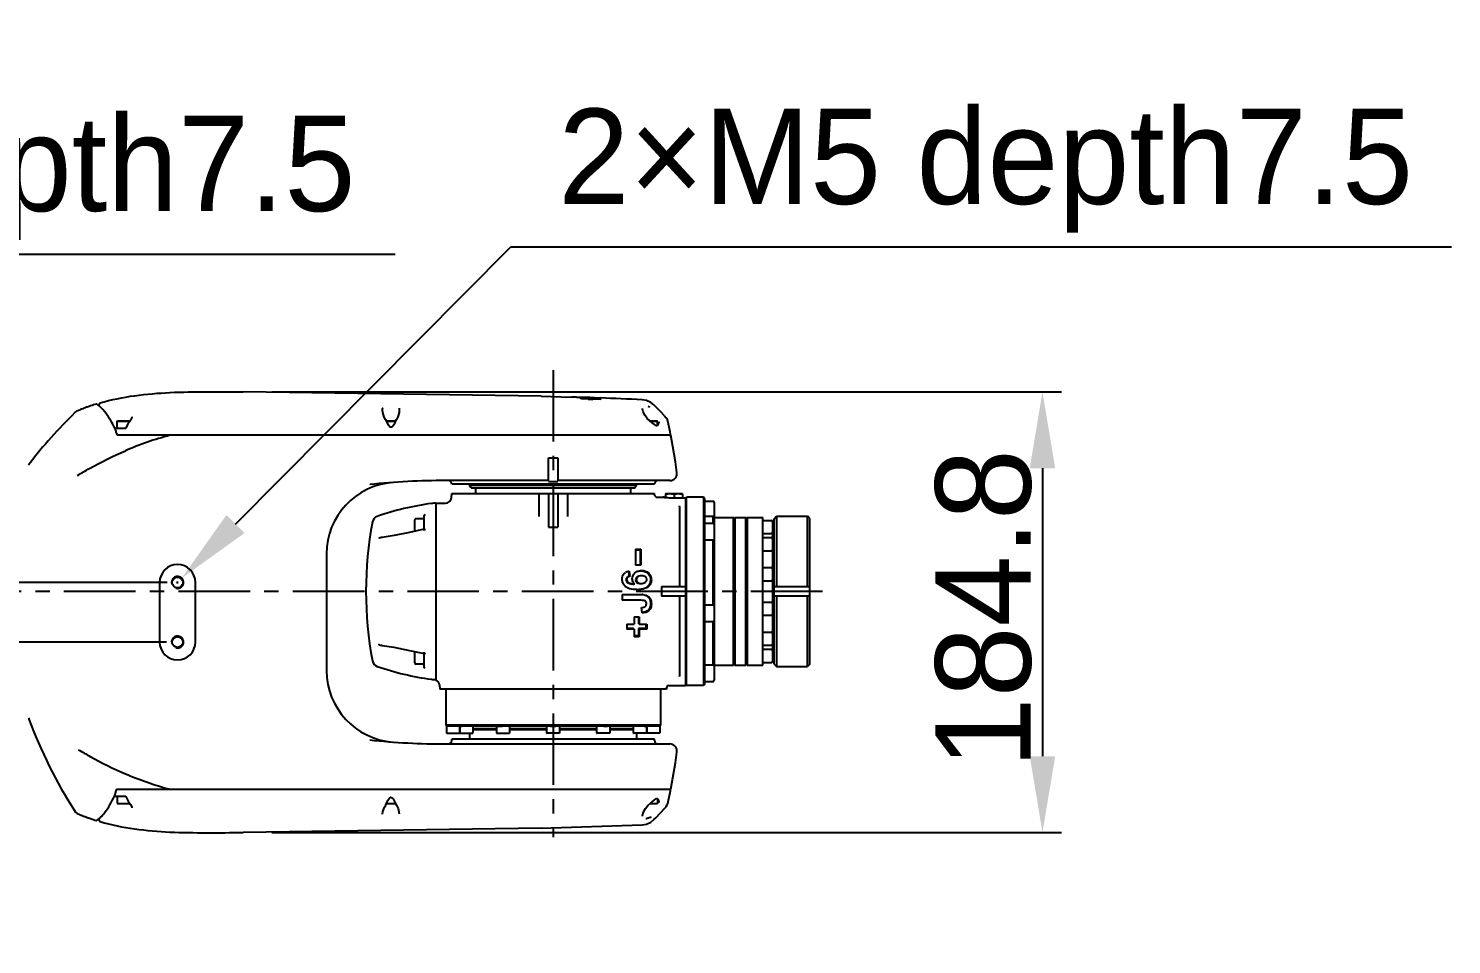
# Model space of a CAD drawing. Header units: millimetres. Extents: x 4086 to 10416, y 123 to 1549.
# Drawn here: x 7155.2 to 7304.4, y 440 to 536.1 of the extents above; entities that cross this region are included whole.
import ezdxf

# ---------------------------------------------------------------- set-up
doc = ezdxf.new("R2010")
doc.units = ezdxf.units.MM
doc.linetypes.add('CENTER', pattern=[0.6, 0.375, -0.075, 0.075, -0.075])
for name, color, linetype in [('中心线', 7, 'Continuous'), ('外形图', 7, 'Continuous'), ('尺寸标注', 7, 'Continuous')]:
    doc.layers.add(name, color=color, linetype=linetype)
doc.styles.add('思源黑', font='SourceHanSansCN-Normal.ttf')
doc.dimstyles.new('尺寸标注_1_4比例中六', dxfattribs={"dimtxt": 10, "dimasz": 8, "dimexe": 2, "dimexo": 1.5, "dimgap": 1, "dimtad": 1, "dimdec": 1, "dimlfac": 4, "dimdsep": 46, "dimtxsty": '思源黑', "dimcen": 0.09, "dimadec": 0, "dimazin": 0, "dimtp": 0.01, "dimtm": 0.01, "dimtfac": 1, "dimtdec": 1, "dimtofl": 0, "dimtmove": 0, "dimatfit": 3, "dimfxl": 1, "dimtolj": 1, "dimarcsym": 0})
doc.dimstyles.new('尺寸标注_1_4比例中六弯折', dxfattribs={"dimtxt": 10, "dimasz": 8, "dimexe": 2, "dimexo": 1.5, "dimgap": 1, "dimtad": 1, "dimtih": 1, "dimtoh": 1, "dimdec": 1, "dimlfac": 4, "dimdsep": 46, "dimtxsty": '思源黑', "dimcen": 0.09, "dimadec": 0, "dimazin": 0, "dimtp": 0.01, "dimtm": 0.01, "dimtfac": 1, "dimtdec": 1, "dimtofl": 0, "dimtmove": 0, "dimatfit": 3, "dimfxl": 1, "dimtolj": 1, "dimarcsym": 0})

# ---------------------------------------------------------------- blocks, each defined once
blk = doc.blocks.new('*D803')
at = {"layer": 'Defpoints', "color": 0}
for p in [(7073.26, 491.01), (7074.14, 491.89)]:
    blk.add_point(p, dxfattribs=at)
at = {"layer": '尺寸标注', "color": 0, "linetype": 'Continuous', "lineweight": -2}
for p in [(7079.8, 497.55), (7193.65, 512.41)]:
    blk.add_line(p, (7094.7, 512.41), dxfattribs=at)
at = {"layer": '尺寸标注', "color": 0, "linetype": 'Continuous'}
for p, q in [((7073.61, 491.45), (7073.79, 491.45)), ((7073.7, 491.36), (7073.7, 491.54))]:
    blk.add_line(p, q, dxfattribs=at)
at = {"layer": '尺寸标注', "color": 0}
blk.add_solid([(7078.86, 498.49), (7080.75, 496.6), (7074.14, 491.89)], dxfattribs=at)
at = {"layer": '尺寸标注', "color": 0, "insert": (7144.68, 520.44), "char_height": 10, "attachment_point": 5, "style": '思源黑'}
blk.add_mtext('\\A1;4×M5{\\C7; \\A1;\\fSource Han Sans CN Normal|b0|i0|c0|p34;depth}7.5', dxfattribs=at)
blk = doc.blocks.new('*D804')
at = {"layer": 'Defpoints', "color": 0}
for p in [(7179.2, 497.99), (7179.2, 451.79), (7261.5, 451.79)]:
    blk.add_point(p, dxfattribs=at)
at = {"layer": '尺寸标注', "color": 0, "linetype": 'Continuous', "lineweight": -2}
for p, q in [((7180.7, 497.99), (7263.5, 497.99)), ((7261.5, 489.99), (7261.5, 459.79)), ((7180.7, 451.79), (7263.5, 451.79))]:
    blk.add_line(p, q, dxfattribs=at)
at = {"layer": '尺寸标注', "color": 0}
for points in [[(7262.84, 489.99), (7260.17, 489.99), (7261.5, 497.99)], [(7260.17, 459.79), (7262.84, 459.79), (7261.5, 451.79)]]:
    blk.add_solid(points, dxfattribs=at)
at = {"layer": '尺寸标注', "color": 0, "insert": (7255.34, 475.26), "char_height": 10, "attachment_point": 5, "rotation": 90, "style": '思源黑'}
blk.add_mtext('\\A1;184.8', dxfattribs=at)
blk = doc.blocks.new('*D805')
at = {"layer": 'Defpoints', "color": 0}
for p in [(7142.41, 478.02), (7171.23, 478.02), (7171.18, 471.77)]:
    blk.add_point(p, dxfattribs=at)
at = {"layer": '尺寸标注', "color": 0, "linetype": 'Continuous', "lineweight": -2}
for p, q in [((7142.41, 486.02), (7142.41, 494.02)), ((7169.73, 478.02), (7140.41, 478.02)), ((7169.68, 471.77), (7140.41, 471.77)), ((7142.41, 463.77), (7142.41, 440.05))]:
    blk.add_line(p, q, dxfattribs=at)
at = {"layer": '尺寸标注', "color": 0}
for points in [[(7141.08, 486.02), (7143.75, 486.02), (7142.41, 478.02)], [(7143.75, 463.77), (7141.08, 463.77), (7142.41, 471.77)]]:
    blk.add_solid(points, dxfattribs=at)
at = {"layer": '尺寸标注', "color": 0, "insert": (7136.24, 447.91), "char_height": 10, "attachment_point": 5, "rotation": 90, "style": '思源黑'}
blk.add_mtext('\\A1;25', dxfattribs=at)
blk = doc.blocks.new('*D806')
at = {"layer": 'Defpoints', "color": 0}
for p in [(7170.38, 477.57), (7171.26, 478.46)]:
    blk.add_point(p, dxfattribs=at)
at = {"layer": '尺寸标注', "color": 0, "linetype": 'Continuous', "lineweight": -2}
for p in [(7176.9, 484.14), (7304.39, 513.17)]:
    blk.add_line(p, (7205.72, 513.17), dxfattribs=at)
at = {"layer": '尺寸标注', "color": 0, "linetype": 'Continuous'}
for p, q in [((7170.73, 478.02), (7170.91, 478.02)), ((7170.82, 477.93), (7170.82, 478.11))]:
    blk.add_line(p, q, dxfattribs=at)
at = {"layer": '尺寸标注', "color": 0}
blk.add_solid([(7175.95, 485.08), (7177.85, 483.2), (7171.26, 478.46)], dxfattribs=at)
at = {"layer": '尺寸标注', "color": 0, "insert": (7255.55, 521.19), "char_height": 10, "attachment_point": 5, "style": '思源黑'}
blk.add_mtext('\\A1;2×M5{\\C7; \\A1;\\fSource Han Sans CN Normal|b0|i0|c0|p34;depth}7.5', dxfattribs=at)

msp = doc.modelspace()

# ---------------------------------------------------------------- linework, layer by layer
at = {"layer": '中心线', "linetype": 'CENTER', "ltscale": 20}
for p, q in [((7210.2, 500.285), (7210.2, 451.312)), ((7238.425, 477.078), (6941.751, 477.078))]:
    msp.add_line(p, q, dxfattribs=at)
at = {"layer": '外形图', "linetype": 'Continuous'}
for p, q in [((7208.95, 497.546), (7177.7, 497.989)), ((7208.95, 497.546), (7212.093, 497.459)), ((7212.119, 497.442), (7212.119, 497.452)), ((7213.102, 497.283), (7213.102, 497.295)), ((7213.247, 497.423), (7213.333, 497.42)), ((7213.264, 497.419), (7213.294, 497.42)), ((7213.623, 497.41), (7213.468, 497.415)), ((7213.779, 497.405), (7213.623, 497.41)), ((7213.91, 497.4), (7213.779, 497.405)), ((7213.89, 497.291), (7213.889, 497.256)), ((7213.935, 497.4), (7213.91, 497.4)), ((7213.915, 497.4), (7213.91, 497.4)), ((7214.414, 497.273), (7214.412, 497.238)), ((7214.53, 497.378), (7214.53, 497.379)), ((7214.53, 497.361), (7214.53, 497.378)), ((7215.133, 497.339), (7215.134, 497.357)), ((7215.134, 497.357), (7215.134, 497.357)), ((7219.526, 497.178), (7219.524, 497.178)), ((7219.984, 497.101), (7219.525, 497.178)), ((7162.328, 496.707), (7162.305, 496.719)), ((7162.609, 496.515), (7162.612, 496.721)), ((7166.042, 495.302), (7165.909, 495.036)), ((7166.053, 495.378), (7166.042, 495.302)), ((7166.053, 495.379), (7166.053, 495.378)), ((7192.347, 495.844), (7192.322, 496.069)), ((7192.501, 495.36), (7192.347, 495.844)), ((7192.645, 495.107), (7192.501, 495.36)), ((7193.921, 495.386), (7193.775, 495.119)), ((7194.056, 495.834), (7193.921, 495.386)), ((7194.076, 496.027), (7194.056, 495.834)), ((7219.566, 496.226), (7219.565, 496.272)), ((7219.652, 495.897), (7219.572, 496.198)), ((7220.774, 496.637), (7220.773, 496.638)), ((7220.972, 496.445), (7220.774, 496.637)), ((7221.893, 495.469), (7222.023, 495.32)), ((7164.297, 494.203), (7165.394, 494.203)), ((7164.512, 494.928), (7164.537, 494.953)), ((7164.512, 494.928), (7165.825, 494.928)), ((7164.512, 494.203), (7164.512, 494.928)), ((7164.512, 494.203), (7164.795, 494.203)), ((7164.537, 494.953), (7165.845, 494.953)), ((7165.586, 494.579), (7165.393, 494.203)), ((7165.616, 494.635), (7165.586, 494.579)), ((7165.666, 494.72), (7165.616, 494.635)), ((7165.749, 494.836), (7165.666, 494.72)), ((7165.841, 494.948), (7165.75, 494.837)), ((7165.909, 495.036), (7165.841, 494.948)), ((7192.676, 495.06), (7192.645, 495.107)), ((7192.765, 494.887), (7192.676, 495.06)), ((7192.731, 494.953), (7193.685, 494.953)), ((7192.744, 494.928), (7193.672, 494.928)), ((7192.94, 494.513), (7192.857, 494.668)), ((7193.57, 494.686), (7193.489, 494.53)), ((7193.743, 495.07), (7193.654, 494.893)), ((7193.775, 495.119), (7193.743, 495.07)), ((7220.346, 494.953), (7221.112, 494.953)), ((7220.38, 494.928), (7221.137, 494.928)), ((7220.831, 494.572), (7220.546, 494.804)), ((7220.927, 494.481), (7220.831, 494.572)), ((7221.033, 494.422), (7220.927, 494.481)), ((7221.121, 494.427), (7221.033, 494.422)), ((7221.137, 494.928), (7221.112, 494.953)), ((7221.137, 494.445), (7221.137, 494.928)), ((7222.065, 495.268), (7222.065, 495.267)), ((7222.527, 493.453), (7164.506, 493.453)), ((7222.498, 493.603), (7222.458, 493.8)), ((7209.7, 491.078), (7210.7, 491.078)), ((7209.7, 488.703), (7209.7, 491.078)), ((7210.7, 491.078), (7210.7, 488.703)), ((7155.273, 490.424), (7155.2, 490.328)), ((7209.7, 488.703), (7198.95, 488.703)), ((7220.825, 488.328), (7199.575, 488.328)), ((7201.45, 488.328), (7201.45, 488.203)), ((7201.45, 488.203), (7218.95, 488.203)), ((7201.594, 487.953), (7201.45, 488.203)), ((7201.594, 487.953), (7218.805, 487.953)), ((7202.075, 487.953), (7202.075, 487.328)), ((7222.438, 488.703), (7210.7, 488.703)), ((7218.325, 487.953), (7218.325, 487.328)), ((7218.805, 487.953), (7218.95, 488.203)), ((7218.95, 488.328), (7218.95, 488.203)), ((7199.537, 486.899), (7199.575, 487.328)), ((7199.575, 487.328), (7220.824, 487.328)), ((7208.7, 487.328), (7208.7, 484.926)), ((7209.7, 487.328), (7209.7, 483.828)), ((7210.7, 487.328), (7210.7, 483.828)), ((7211.7, 487.328), (7211.7, 484.926)), ((7220.837, 487.181), (7220.825, 487.328)), ((7221.086, 486.953), (7221.75, 486.953)), ((7222.006, 486.927), (7221.987, 486.929)), ((7221.987, 486.929), (7222.006, 486.927)), ((7222.004, 487.326), (7222, 487.325)), ((7222, 487.325), (7222, 486.929)), ((7222.008, 487.327), (7222.004, 487.326)), ((7222.012, 487.328), (7222.008, 487.327)), ((7222.012, 487.328), (7223.737, 487.328)), ((7222.875, 487.292), (7222.875, 486.889)), ((7222.875, 486.889), (7224.075, 486.889)), ((7223.741, 487.327), (7223.737, 487.328)), ((7223.745, 487.326), (7223.741, 487.327)), ((7223.75, 487.325), (7223.745, 487.326)), ((7223.75, 487.325), (7223.75, 486.889)), ((7224.075, 486.889), (7224.075, 467.203)), ((7224.105, 486.859), (7224.2, 486.953)), ((7225.95, 486.953), (7224.2, 486.953)), ((7224.2, 467.203), (7224.2, 486.953)), ((7226.075, 486.828), (7225.95, 486.953)), ((7225.95, 486.953), (7225.95, 467.203)), ((7226.075, 486.828), (7226.075, 467.328)), ((7226.075, 486.526), (7226.95, 486.526)), ((7227.075, 486.401), (7227.075, 484.901)), ((7196.7, 484.704), (7196.7, 484.974)), ((7197.944, 486.328), (7198.914, 486.328)), ((7197.95, 467.771), (7197.95, 486.328)), ((7223.45, 485.964), (7223.45, 477.578)), ((7226.075, 484.953), (7226.95, 484.953)), ((7227.075, 484.828), (7226.95, 484.953)), ((7226.95, 484.953), (7226.95, 484.229)), ((7233.375, 484.703), (7233.625, 484.953)), ((7233.625, 484.953), (7236.875, 484.953)), ((7233.625, 484.953), (7233.625, 477.578)), ((7237.125, 484.703), (7236.875, 484.953)), ((7236.875, 477.578), (7236.875, 484.953)), ((7195.7, 483.382), (7195.7, 484.578)), ((7196.7, 484.703), (7195.825, 484.703)), ((7196.7, 483.976), (7196.7, 484.695)), ((7196.7, 483.599), (7196.7, 484.01)), ((7196.7, 483.465), (7196.7, 483.953)), ((7209.7, 483.828), (7210.7, 483.828)), ((7226.075, 484.229), (7226.95, 484.229)), ((7227.075, 484.828), (7229.1, 484.828)), ((7227.075, 484.828), (7227.075, 484.104)), ((7227.075, 484.104), (7227.075, 482.604)), ((7229.15, 484.778), (7229.1, 484.828)), ((7229.1, 469.328), (7229.1, 484.828)), ((7229.15, 469.378), (7229.15, 484.778)), ((7229.15, 484.703), (7229.2, 484.703)), ((7229.2, 484.778), (7229.25, 484.828)), ((7229.2, 484.778), (7229.2, 469.378)), ((7229.25, 484.828), (7230.4, 484.828)), ((7229.25, 484.828), (7229.25, 469.328)), ((7230.45, 484.778), (7230.4, 484.828)), ((7230.4, 469.328), (7230.4, 484.828)), ((7230.45, 469.378), (7230.45, 484.778)), ((7230.45, 484.685), (7230.5, 484.685)), ((7230.5, 484.778), (7230.55, 484.828)), ((7230.5, 484.778), (7230.5, 469.378)), ((7230.55, 484.828), (7232.175, 484.828)), ((7230.55, 484.828), (7230.55, 469.328)), ((7232.2, 484.803), (7232.175, 484.828)), ((7232.175, 469.328), (7232.175, 484.828)), ((7232.2, 469.353), (7232.2, 484.803)), ((7232.2, 484.527), (7233.075, 484.527)), ((7233.2, 484.402), (7233.2, 483.277)), ((7233.375, 469.453), (7233.375, 484.703)), ((7237.125, 469.453), (7237.125, 484.703)), ((7191.933, 482.656), (7191.933, 482.657)), ((7226.075, 482.479), (7226.95, 482.479)), ((7226.95, 482.479), (7226.95, 475.656)), ((7227.075, 482.604), (7227.075, 475.531)), ((7232.2, 483.152), (7233.075, 483.152)), ((7232.2, 482.716), (7233.075, 482.716)), ((7233.325, 483.141), (7233.2, 483.266)), ((7233.2, 483.266), (7233.2, 470.891)), ((7233.325, 483.141), (7233.325, 471.016)), ((7186.45, 481.018), (7186.45, 468.764)), ((7218.824, 481.523), (7219.399, 481.523)), ((7218.824, 481.523), (7218.824, 479.828)), ((7218.824, 481.438), (7218.936, 481.438)), ((7218.936, 481.438), (7219.317, 481.437)), ((7219.399, 481.523), (7219.317, 481.437)), ((7219.317, 481.437), (7219.317, 479.828)), ((7219.399, 481.523), (7219.399, 479.828)), ((7232.2, 481.341), (7233.075, 481.341)), ((7233.325, 481.828), (7233.35, 481.828)), ((7233.375, 481.803), (7233.35, 481.828)), ((7233.35, 481.828), (7233.35, 472.328)), ((7218.107, 479.174), (7218.168, 478.628)), ((7218.184, 479.214), (7218.246, 478.657)), ((7219.399, 479.828), (7218.824, 479.828)), ((7232.2, 479.578), (7233.075, 479.578)), ((7168.95, 478.016), (7168.95, 471.766)), ((7172.7, 471.766), (7172.7, 478.016)), ((7218.111, 478.626), (7218.075, 478.612)), ((7219.101, 478.629), (7218.982, 478.562)), ((7219.185, 478.661), (7219.063, 478.591)), ((7221.575, 477.578), (7224.075, 477.578)), ((7221.575, 477.578), (7221.575, 476.578)), ((7232.2, 478.203), (7233.075, 478.203)), ((7233.375, 477.578), (7237.125, 477.578)), ((7217.45, 476.748), (7217.45, 476.144)), ((7219.306, 476.162), (7217.45, 476.161)), ((7219.387, 476.144), (7217.45, 476.144)), ((7224.075, 476.578), (7221.575, 476.578)), ((7223.45, 476.578), (7223.45, 468.193)), ((7232.2, 475.954), (7233.075, 475.954)), ((7237.125, 476.578), (7233.375, 476.578)), ((7233.625, 476.578), (7233.625, 469.203)), ((7236.875, 469.203), (7236.875, 476.578)), ((7218.7, 474.426), (7219.238, 474.426)), ((7218.7, 474.426), (7218.7, 473.638)), ((7219.157, 474.426), (7219.157, 473.704)), ((7219.238, 474.426), (7219.238, 473.638)), ((7219.523, 474.828), (7219.457, 475.399)), ((7226.075, 475.656), (7226.95, 475.656)), ((7227.075, 475.531), (7227.075, 474.031)), ((7232.2, 474.579), (7233.075, 474.579)), ((7217.92, 473.638), (7218.7, 473.638)), ((7217.92, 473.638), (7217.92, 473.114)), ((7218.621, 473.189), (7217.92, 473.188)), ((7218.7, 473.114), (7217.92, 473.114)), ((7218.7, 473.114), (7218.621, 473.189)), ((7218.7, 473.114), (7218.7, 472.328)), ((7219.238, 473.638), (7219.157, 473.704)), ((7219.933, 473.191), (7219.157, 473.19)), ((7219.238, 473.114), (7219.157, 473.19)), ((7219.157, 473.19), (7219.157, 472.419)), ((7219.238, 473.638), (7220.018, 473.638)), ((7220.018, 473.114), (7219.238, 473.114)), ((7219.238, 473.114), (7219.238, 472.328)), ((7219.933, 473.638), (7219.933, 473.191)), ((7220.018, 473.114), (7219.933, 473.191)), ((7220.018, 473.638), (7220.018, 473.114)), ((7226.075, 473.906), (7226.95, 473.906)), ((7226.95, 473.906), (7226.95, 469.381)), ((7227.075, 474.031), (7227.075, 469.328)), ((7191.934, 471.498), (7191.934, 471.498)), ((7191.974, 471.493), (7191.974, 471.493)), ((7192.147, 471.44), (7192.217, 471.427)), ((7219.157, 472.419), (7218.7, 472.418)), ((7219.238, 472.328), (7218.7, 472.328)), ((7219.238, 472.328), (7219.157, 472.419)), ((7232.2, 472.816), (7233.075, 472.816)), ((7232.2, 471.441), (7233.075, 471.441)), ((7233.325, 472.328), (7233.35, 472.328)), ((7233.375, 472.353), (7233.35, 472.328)), ((7192.217, 471.427), (7192.287, 471.416)), ((7192.287, 471.416), (7192.288, 471.416)), ((7195.133, 470.896), (7196.7, 470.557)), ((7195.7, 469.578), (7195.7, 470.773)), ((7196.7, 470.204), (7196.7, 470.692)), ((7196.7, 470.105), (7196.7, 470.557)), ((7196.7, 469.462), (7196.7, 470.181)), ((7232.2, 471.004), (7233.075, 471.004)), ((7233.325, 471.016), (7233.2, 470.891)), ((7233.2, 470.879), (7233.2, 469.754)), ((7196.7, 469.453), (7195.825, 469.453)), ((7196.7, 469.182), (7196.7, 469.462)), ((7226.075, 469.381), (7226.95, 469.381)), ((7227.075, 469.328), (7227.06, 469.314)), ((7227.075, 469.328), (7229.1, 469.328)), ((7227.075, 469.256), (7227.075, 467.756)), ((7229.15, 469.378), (7229.1, 469.328)), ((7229.15, 469.453), (7229.2, 469.453)), ((7229.2, 469.378), (7229.25, 469.328)), ((7229.25, 469.328), (7230.4, 469.328)), ((7230.45, 469.378), (7230.4, 469.328)), ((7230.45, 469.471), (7230.5, 469.471)), ((7230.5, 469.378), (7230.55, 469.328)), ((7230.55, 469.328), (7232.175, 469.328)), ((7232.2, 469.353), (7232.175, 469.328)), ((7232.2, 469.629), (7233.075, 469.629)), ((7233.375, 469.453), (7233.625, 469.203)), ((7233.625, 469.203), (7236.875, 469.203)), ((7237.125, 469.453), (7236.875, 469.203)), ((7198.286, 467.267), (7198.325, 466.828)), ((7222.087, 466.975), (7222.075, 466.828)), ((7222.336, 467.203), (7224.075, 467.203)), ((7224.075, 467.328), (7224.2, 467.203)), ((7225.95, 467.203), (7224.2, 467.203)), ((7226.075, 467.328), (7225.95, 467.203)), ((7226.075, 467.666), (7226.075, 467.649)), ((7226.075, 467.631), (7226.95, 467.631)), ((7222.075, 466.828), (7198.325, 466.828)), ((7198.95, 466.828), (7198.95, 463.053)), ((7221.45, 466.828), (7221.45, 463.053)), ((7221.45, 463.053), (7198.95, 463.053)), ((7198.95, 463.053), (7199.05, 462.953)), ((7199.012, 462.953), (7199.058, 462.953)), ((7199.012, 462.953), (7199.012, 462.228)), ((7200.45, 462.953), (7199.068, 462.953)), ((7200.387, 462.953), (7200.387, 462.228)), ((7200.419, 462.953), (7200.419, 462.228)), ((7200.423, 462.953), (7200.669, 462.953)), ((7204.512, 462.953), (7200.669, 462.953)), ((7201.794, 462.953), (7201.794, 462.228)), ((7201.794, 462.703), (7204.262, 462.703)), ((7201.794, 462.603), (7204.262, 462.603)), ((7204.262, 462.953), (7204.262, 462.228)), ((7204.385, 462.953), (7204.863, 462.953)), ((7209.912, 462.953), (7204.863, 462.953)), ((7205.637, 462.953), (7205.637, 462.228)), ((7205.637, 462.703), (7209.512, 462.703)), ((7205.637, 462.603), (7209.512, 462.603)), ((7209.512, 462.953), (7209.512, 462.228)), ((7209.92, 462.953), (7210.483, 462.953)), ((7215.532, 462.953), (7210.483, 462.953)), ((7210.887, 462.953), (7210.887, 462.228)), ((7210.887, 462.703), (7214.762, 462.703)), ((7210.887, 462.603), (7214.762, 462.603)), ((7214.762, 462.953), (7214.762, 462.228)), ((7215.521, 462.953), (7215.91, 462.953)), ((7219.73, 462.953), (7215.887, 462.953)), ((7216.137, 462.953), (7216.137, 462.228)), ((7216.137, 462.703), (7218.605, 462.703)), ((7216.137, 462.603), (7218.605, 462.603)), ((7218.605, 462.953), (7218.605, 462.228)), ((7219.73, 462.953), (7219.975, 462.953)), ((7221.331, 462.953), (7219.95, 462.953)), ((7219.98, 462.953), (7219.98, 462.228)), ((7220.012, 462.953), (7220.012, 462.228)), ((7221.328, 462.953), (7221.387, 462.953)), ((7221.45, 463.053), (7221.35, 462.953)), ((7221.387, 462.953), (7221.387, 462.228)), ((7198.95, 461.078), (7222.436, 461.078)), ((7199.012, 462.228), (7200.387, 462.228)), ((7199.012, 462.228), (7199.037, 462.203)), ((7199.037, 462.203), (7200.362, 462.203)), ((7220.825, 461.578), (7199.575, 461.578)), ((7199.575, 461.453), (7199.575, 461.578)), ((7200.387, 462.228), (7200.362, 462.203)), ((7200.419, 462.228), (7201.794, 462.228)), ((7200.419, 462.228), (7200.444, 462.203)), ((7200.444, 462.203), (7201.769, 462.203)), ((7201.45, 462.203), (7201.45, 461.578)), ((7201.794, 462.228), (7201.769, 462.203)), ((7204.262, 462.228), (7205.637, 462.228)), ((7204.287, 462.203), (7204.262, 462.228)), ((7204.287, 462.203), (7205.612, 462.203)), ((7205.612, 462.203), (7205.637, 462.228)), ((7210.887, 462.228), (7209.512, 462.228)), ((7209.512, 462.228), (7209.537, 462.203)), ((7210.862, 462.203), (7209.537, 462.203)), ((7210.887, 462.228), (7210.862, 462.203)), ((7216.137, 462.228), (7214.762, 462.228)), ((7214.762, 462.228), (7214.787, 462.203)), ((7216.112, 462.203), (7214.787, 462.203)), ((7216.137, 462.228), (7216.112, 462.203)), ((7219.98, 462.228), (7218.605, 462.228)), ((7218.605, 462.228), (7218.63, 462.203)), ((7219.955, 462.203), (7218.63, 462.203)), ((7218.95, 462.203), (7218.95, 461.578)), ((7219.98, 462.228), (7219.955, 462.203)), ((7221.387, 462.228), (7220.012, 462.228)), ((7220.012, 462.228), (7220.037, 462.203)), ((7221.362, 462.203), (7220.037, 462.203)), ((7220.825, 461.453), (7220.825, 461.578)), ((7221.387, 462.228), (7221.362, 462.203)), ((7164.226, 455.604), (7164.213, 455.627)), ((7165.392, 455.578), (7164.275, 455.578)), ((7164.442, 456.328), (7222.527, 456.328)), ((7164.795, 455.578), (7164.512, 455.578)), ((7164.512, 455.578), (7164.512, 454.853)), ((7165.392, 455.578), (7165.572, 455.228)), ((7165.572, 455.228), (7165.615, 455.147)), ((7165.615, 455.147), (7165.662, 455.066)), ((7165.662, 455.066), (7165.747, 454.946)), ((7192.816, 455.017), (7192.876, 455.147)), ((7193.339, 455.433), (7193.434, 455.329)), ((7193.586, 455.052), (7193.651, 454.89)), ((7220.548, 454.977), (7220.834, 455.209)), ((7220.834, 455.209), (7220.917, 455.289)), ((7220.917, 455.289), (7221.023, 455.353)), ((7221.137, 455.332), (7221.137, 454.853)), ((7221.187, 455.284), (7221.238, 455.163)), ((7222.457, 455.976), (7222.498, 456.179)), ((7164.512, 454.853), (7165.824, 454.853)), ((7164.512, 454.853), (7164.537, 454.828)), ((7164.537, 454.828), (7165.844, 454.828)), ((7165.747, 454.946), (7165.841, 454.832)), ((7165.841, 454.832), (7165.907, 454.748)), ((7165.907, 454.748), (7166.041, 454.48)), ((7166.041, 454.48), (7166.053, 454.403)), ((7166.053, 454.403), (7166.053, 454.401)), ((7192.322, 453.707), (7192.322, 453.705)), ((7192.51, 454.438), (7192.647, 454.674)), ((7192.647, 454.675), (7192.681, 454.725)), ((7192.681, 454.725), (7192.767, 454.895)), ((7192.733, 454.828), (7193.682, 454.828)), ((7192.746, 454.853), (7193.67, 454.853)), ((7192.767, 454.895), (7192.816, 455.017)), ((7193.652, 454.889), (7193.741, 454.711)), ((7193.741, 454.711), (7193.773, 454.663)), ((7193.773, 454.663), (7193.959, 454.303)), ((7193.959, 454.303), (7194.076, 453.747)), ((7194.076, 453.747), (7194.076, 453.748)), ((7219.572, 453.584), (7219.669, 453.925)), ((7220.357, 454.828), (7221.112, 454.828)), ((7220.385, 454.853), (7221.137, 454.853)), ((7220.478, 454.93), (7220.548, 454.977)), ((7221.137, 454.853), (7221.112, 454.828)), ((7221.285, 454.922), (7221.285, 454.895)), ((7221.893, 454.313), (7222.023, 454.462)), ((7222.023, 454.462), (7222.048, 454.492)), ((7222.048, 454.492), (7222.065, 454.514)), ((7222.065, 454.514), (7222.174, 454.707)), ((7222.174, 454.707), (7222.218, 454.847)), ((7162.612, 453.061), (7162.609, 453.267)), ((7208.95, 452.235), (7177.7, 451.792)), ((7208.95, 452.235), (7219.526, 452.603)), ((7219.525, 452.603), (7219.985, 452.681)), ((7219.525, 452.603), (7219.526, 452.603)), ((7220.773, 453.144), (7220.774, 453.145)), ((7220.774, 453.145), (7220.983, 453.347))]:
    msp.add_line(p, q, dxfattribs=at)
for points in [[(7220.773, 496.637), (7220.45, 496.89), (7219.984, 497.101)], [(7160.373, 496.026), (7160.244, 495.96), (7160.087, 495.843), (7160.061, 495.819)], [(7160.762, 496.184), (7160.648, 496.139), (7160.536, 496.094), (7160.425, 496.047), (7160.373, 496.026)], [(7161.013, 496.28), (7160.883, 496.231), (7160.762, 496.184)], [(7161.444, 496.431), (7161.324, 496.391), (7161.157, 496.332), (7161.013, 496.28)], [(7220.546, 494.804), (7220.33, 494.966), (7220.076, 495.216), (7219.837, 495.535), (7219.652, 495.897)], [(7221.893, 495.469), (7221.464, 495.941), (7220.972, 496.445)], [(7222.065, 495.268), (7222.048, 495.289), (7222.023, 495.32)], [(7165.393, 494.203), (7165.393, 494.201), (7165.395, 494.196), (7165.398, 494.188), (7165.402, 494.179), (7165.407, 494.169)], [(7192.857, 494.668), (7192.783, 494.841), (7192.765, 494.887)], [(7193.489, 494.53), (7193.395, 494.397), (7193.28, 494.304), (7193.156, 494.297), (7193.038, 494.382), (7192.94, 494.513)], [(7193.654, 494.893), (7193.642, 494.859), (7193.57, 494.686)], [(7221.239, 494.619), (7221.194, 494.506), (7221.121, 494.427)], [(7222.218, 494.934), (7222.177, 495.067), (7222.065, 495.267)], [(7222.458, 493.8), (7222.291, 494.597), (7222.218, 494.934)], [(7223.183, 489.557), (7223.019, 490.669), (7222.753, 492.258), (7222.527, 493.453)], [(7196.7, 483.599), (7195.157, 483.265), (7193.529, 482.938), (7192.287, 482.739)], [(7192.05, 482.692), (7191.996, 482.676), (7191.956, 482.664), (7191.932, 482.657), (7191.93, 482.656)], [(7192.287, 482.739), (7192.194, 482.724), (7192.117, 482.708), (7192.05, 482.692)], [(7191.932, 471.499), (7191.931, 471.499), (7191.951, 471.493), (7191.985, 471.482), (7192.029, 471.469), (7192.083, 471.455), (7192.147, 471.44)], [(7192.288, 471.416), (7193.506, 471.222), (7195.133, 470.896)], [(7222.527, 456.328), (7222.753, 457.524), (7223.019, 459.113), (7223.183, 460.225)], [(7164.275, 455.578), (7164.248, 455.585), (7164.226, 455.604)], [(7165.411, 455.601), (7165.406, 455.594), (7165.402, 455.588), (7165.398, 455.583), (7165.395, 455.58), (7165.392, 455.578)], [(7192.876, 455.147), (7192.943, 455.266), (7193.017, 455.369)], [(7193.017, 455.369), (7193.1, 455.448), (7193.191, 455.486), (7193.202, 455.487)], [(7193.202, 455.487), (7193.237, 455.485), (7193.339, 455.433)], [(7193.434, 455.329), (7193.515, 455.2), (7193.586, 455.052)], [(7221.023, 455.353), (7221.113, 455.355), (7221.187, 455.284)], [(7222.218, 454.847), (7222.293, 455.193), (7222.457, 455.976)], [(7160.029, 454.093), (7160.145, 453.944), (7160.32, 453.797), (7160.489, 453.707)], [(7160.489, 453.707), (7160.599, 453.662), (7160.714, 453.616)], [(7160.714, 453.616), (7160.834, 453.569), (7160.964, 453.52), (7161.106, 453.468), (7161.268, 453.41), (7161.477, 453.339)], [(7192.322, 453.707), (7192.36, 454.005), (7192.51, 454.438)], [(7219.669, 453.925), (7219.873, 454.301), (7220.136, 454.63)], [(7220.136, 454.63), (7220.436, 454.899), (7220.478, 454.93)], [(7220.983, 453.347), (7221.468, 453.844), (7221.893, 454.313)], [(7219.985, 452.681), (7220.458, 452.897), (7220.773, 453.144)]]:
    msp.add_lwpolyline(points, dxfattribs=at)
for centre in [(7170.825, 478.016), (7170.825, 471.766)]:
    msp.add_circle(centre, 0.562, dxfattribs=at)
for centre, radius, start, end in [((7162.737, 496.719), 0.125, 106.24355, 179), ((7196.19, -21.043), 518.739, 88.12042, 88.24027), ((7196.19, -21.043), 518.729, 88.07221, 88.24024), ((7196.19, -21.043), 518.636, 88.04423, 88.13131), ((7206.28, 497.285), 6.822, 0.07809, 0.26619), ((7196.19, -21.043), 518.601, 88.0441, 88.13119), ((7213.303, 495.471), 1.949, 91.13406, 92.89872), ((7211.682, 447.973), 49.474, 87.93097, 88.08713), ((7213.84, 495.171), 2.23, 92.6235, 95.15247), ((7213.839, 495.184), 2.218, 88.17883, 92.6212), ((7196.19, -21.043), 518.677, 87.98648, 88.04438), ((7210.252, 497.3), 3.638, 0.31395, 0.51494), ((7209.247, 497.294), 4.643, 0.14384, 0.31464), ((7204.554, 497.201), 9.336, 359.98591, 0.34236), ((7196.19, -21.043), 518.543, 87.98596, 88.04388), ((7196.19, -21.043), 518.746, 87.97394, 88.04184), ((7196.19, -21.043), 518.636, 87.89945, 87.98632), ((7196.19, -21.043), 518.601, 87.89931, 87.98619), ((7203.698, 497.241), 10.716, 359.6756, 359.98607), ((7196.19, -21.043), 518.728, 87.9071, 87.97382), ((7215.453, 509.266), 11.928, 266.23942, 266.74641), ((7216.121, 520.899), 23.58, 266.73012, 267.06891), ((7196.19, -21.043), 518.746, 87.42159, 87.90715), ((7207.769, 497.246), 7.431, 359.72558, 359.99057), ((7194.585, 460.354), 49.494, 134.22916, 142.58752), ((7169.262, 474.323), 23.452, 109.47445, 110.26954), ((7169.252, 474.351), 23.423, 108.77207, 109.47438), ((7169.25, 474.357), 23.416, 107.25277, 108.77192), ((7161.561, 495.311), 1.593, 60.29914, 61.20483), ((7161.471, 495.156), 1.772, 55.7989, 60.24562), ((7161.29, 494.885), 2.098, 54.52638, 55.87207), ((7193.644, 496.142), 1.323, 171.85234, 174.95331), ((7192.507, 496.086), 1.569, 357.99828, 359.05255), ((7148.262, 488.851), 16.882, 16.97259, 18.09909), ((7218.478, 495.367), 2.864, 344.59885, 345.27338), ((7219.193, 495.179), 2.124, 345.28174, 345.95434), ((7219.773, 495.035), 1.527, 345.90359, 347.82549), ((7147.806, 488.711), 17.36, 15.85458, 16.97609), ((7179.653, 458.283), 36.465, 105.3163, 113.08005), ((7222.375, 493.578), 0.125, 270, 11.30822), ((7222.44, 489.453), 0.75, 270, 7.91676), ((7193.95, 481.018), 7.5, 94.24802, 180), ((7198.95, 413.703), 75, 90, 96.09948), ((7199.2, 488.328), 0.375, 0, 90), ((7210.2, 501.671), 13.063, 267.80646, 272.19354), ((7221.2, 488.328), 0.375, 90, 180), ((7198.914, 486.953), 0.625, 270.00001, 355.00007), ((7221.086, 487.203), 0.25, 185.00001, 270), ((7222.554, 483.705), 3.63, 97.48154, 98.7883), ((7222.88, 496.836), 9.947, 264.95609, 266.30561), ((7222.876, 496.757), 9.868, 266.29866, 267.75928), ((7222.875, 496.744), 9.855, 267.76252, 269.99579), ((7223.195, 483.705), 3.63, 81.21172, 82.51847), ((7226.95, 486.401), 0.125, 0.00001, 90), ((7191.995, 484.237), 0.75, 108.91456, 169.39053), ((7201.476, 456.566), 30, 97.7211, 108.91456), ((7197.95, 482.577), 3.751, 93.89093, 97.71984), ((7197.95, 482.576), 3.752, 91.9774, 93.89114), ((7197.825, 486.201), 0.125, 30.65914, 91.97725), ((7223.074, 485.964), 0.376, 359.95097, 12.54737), ((7226.95, 484.901), 0.125, 332.29427, 0.00001), ((7230.211, 477.078), 39.631, 169.39053, 190.60948), ((7195.825, 484.578), 0.125, 90.00001, 180.00007), ((7226.95, 484.104), 0.125, 0.00001, 90), ((7233.075, 484.402), 0.125, 0.00001, 90), ((7226.95, 482.604), 0.125, 270.00001, 0.00007), ((7233.075, 483.277), 0.125, 270.00001, 0.00007), ((7233.075, 482.591), 0.125, 0.00001, 90), ((7233.075, 481.466), 0.125, 270.00001, 0.00007), ((7170.825, 478.016), 1.875, 0, 180), ((7218.251, 478.361), 0.844, 116.46757, 122.5801), ((7219.399, 478.353), 0.906, 116.26197, 117.90475), ((7233.075, 479.453), 0.125, 0.00001, 90), ((7170.825, 478.016), 0.625, 255, 195), ((7218.119, 478.327), 0.282, 136.06632, 151.70123), ((7218.201, 478.353), 0.287, 136.51941, 152.03157), ((7218.278, 478.179), 0.477, 105.87781, 110.52302), ((7219.243, 478.318), 0.411, 218.33057, 224.15948), ((7219.278, 478.351), 0.459, 224.14623, 228.70095), ((7233.075, 478.328), 0.125, 270.00001, 0.00007), ((7218.991, 481.49), 4.224, 269.98867, 271.40301), ((7219, 481.121), 3.856, 271.40628, 272.56801), ((7219.396, 474.164), 2.583, 85.49283, 86.52477), ((7233.075, 475.829), 0.125, 0.00001, 90), ((7226.95, 475.531), 0.125, 0.00001, 90), ((7233.075, 474.704), 0.125, 270.00001, 0.00007), ((7226.95, 474.031), 0.125, 270.00001, 0.00007), ((7170.825, 471.766), 1.875, 180, 0), ((7170.825, 471.766), 0.625, 255, 195), ((7233.075, 472.691), 0.125, 0.00001, 90), ((7233.075, 471.566), 0.125, 270.00001, 0.00007), ((7233.075, 470.879), 0.125, 0.00001, 90), ((7193.95, 468.764), 7.5, 180, 265.75198), ((7191.995, 469.92), 0.75, 190.60948, 251.08546), ((7201.476, 497.59), 30, 251.08546, 262.27891), ((7195.825, 469.578), 0.125, 180.00001, 270), ((7226.95, 469.256), 0.125, 0.00001, 90), ((7233.075, 469.754), 0.125, 270.00001, 0.00007), ((7197.95, 471.579), 3.751, 262.28017, 266.10908), ((7197.95, 471.581), 3.752, 266.10888, 268.02261), ((7197.825, 467.955), 0.125, 268.02277, 329.34087), ((7197.664, 467.212), 0.625, 5.00001, 63.32734), ((7222.336, 466.953), 0.25, 90.00001, 175.00007), ((7223.07, 468.192), 0.379, 351.95554, 0.01757), ((7226.95, 467.756), 0.125, 270.00001, 0.00007), ((7201.839, 480.924), 49.674, 200.13011, 200.29476), ((7202.167, 481.061), 50.029, 200.31268, 212.62001), ((7198.95, 536.078), 75, 263.90053, 270), ((7199.2, 461.453), 0.375, 270, 0), ((7221.2, 461.453), 0.375, 180, 270), ((7222.44, 460.328), 0.75, 352.08302, 90), ((7179.653, 491.498), 36.465, 246.91995, 254.6837), ((7147.61, 460.924), 17.448, 342.60202, 343.652), ((7147.099, 461.075), 17.981, 343.64894, 344.69218), ((7222.375, 456.203), 0.125, 348.69344, 90), ((7220.605, 454.897), 0.681, 2.07314, 6.18547), ((7169.262, 475.458), 23.451, 249.73046, 250.53967), ((7169.252, 475.431), 23.422, 250.53975, 251.2279), ((7169.25, 475.424), 23.416, 251.22805, 252.74723), ((7162.737, 453.063), 0.125, 181, 253.75645), ((7219.953, 454.542), 1.27, 268.71497, 273.08554)]:
    msp.add_arc(centre, radius, start, end, dxfattribs=at)
for points, knots in [([(7162.702, 496.839), (7165.076, 497.53), (7170.129, 498.106), (7175.145, 497.999), (7177.7, 497.989)], [0, 0, 0, 0, 7151.9986451, 14541.7311356, 14541.7311356, 14541.7311356, 14541.7311356]), ([(7214.53, 497.378), (7214.53, 497.376), (7214.543, 497.376), (7214.549, 497.374), (7214.556, 497.373)], [0, 0, 0, 0, 3500.1772752, 15715.7014754, 15715.7014754, 15715.7014754, 15715.7014754]), ([(7214.556, 497.373), (7214.561, 497.372), (7214.575, 497.371), (7214.588, 497.37), (7214.596, 497.369)], [0, 0, 0, 0, 6422.0985566, 15716.5181036, 15716.5181036, 15716.5181036, 15716.5181036]), ([(7214.596, 497.369), (7214.607, 497.368), (7214.632, 497.366), (7214.657, 497.365), (7214.671, 497.364)], [0, 0, 0, 0, 6998.5616185, 15717.8210633, 15717.8210633, 15717.8210633, 15717.8210633]), ([(7216.446, 497.304), (7216.447, 497.304), (7216.448, 497.304), (7216.45, 497.305), (7216.45, 497.305)], [0, 0, 0, 0, 11481.5107238, 15763.7358404, 15763.7358404, 15763.7358404, 15763.7358404]), ([(7164.269, 494.194), (7163.989, 494.732), (7163.524, 495.556), (7162.9, 496.278), (7162.64, 496.492)], [0, 0, 0, 0, 9291.4385972, 14453.7694081, 14453.7694081, 14453.7694081, 14453.7694081]), ([(7219.566, 496.247), (7219.566, 496.251), (7219.565, 496.26), (7219.565, 496.268), (7219.565, 496.272)], [0, 0, 0, 0, 8091.8186616, 15851.0064355, 15851.0064355, 15851.0064355, 15851.0064355]), ([(7219.572, 496.193), (7219.571, 496.202), (7219.569, 496.22), (7219.567, 496.239), (7219.566, 496.247)], [0, 0, 0, 0, 8194.2796752, 15851.3596413, 15851.3596413, 15851.3596413, 15851.3596413]), ([(7164.284, 494.163), (7164.282, 494.168), (7164.277, 494.175), (7164.271, 494.182), (7164.268, 494.185)], [0, 0, 0, 0, 7766.4308625, 14502.2058958, 14502.2058958, 14502.2058958, 14502.2058958]), ([(7164.309, 494.096), (7164.306, 494.108), (7164.298, 494.131), (7164.289, 494.153), (7164.284, 494.163)], [0, 0, 0, 0, 7611.8950881, 14502.9801582, 14502.9801582, 14502.9801582, 14502.9801582]), ([(7160.356, 489.242), (7160.764, 489.491), (7162.384, 490.441), (7164.071, 491.279), (7165.358, 491.83)], [0, 0, 0, 0, 3682.631497, 14474.7761247, 14474.7761247, 14474.7761247, 14474.7761247]), ([(7221.987, 486.929), (7221.953, 486.932), (7221.874, 486.938), (7221.795, 486.953), (7221.75, 486.953)], [0, 0, 0, 0, 6848.5738103, 15999.35502, 15999.35502, 15999.35502, 15999.35502]), ([(7221.75, 486.953), (7221.749, 486.948), (7221.783, 486.957), (7221.815, 486.941), (7221.896, 486.94), (7221.953, 486.932), (7221.987, 486.929)], [0, 0, 0, 0, 1833.166209, 7301.3846713, 16226.7075341, 28370.9532034, 28370.9532034, 28370.9532034, 28370.9532034]), ([(7222.437, 487.328), (7222.547, 487.328), (7222.693, 487.318), (7222.838, 487.298), (7222.875, 487.292)], [0, 0, 0, 0, 12003.9553002, 16014.5102882, 16014.5102882, 16014.5102882, 16014.5102882]), ([(7222.875, 487.292), (7222.911, 487.298), (7223.056, 487.318), (7223.202, 487.328), (7223.312, 487.328)], [0, 0, 0, 0, 4012.9483407, 16024.1709163, 16024.1709163, 16024.1709163, 16024.1709163]), ([(7196.805, 483.51), (7196.783, 483.533), (7196.762, 483.571), (7196.7, 483.585), (7196.7, 483.599)], [0, 0, 0, 0, 10640.6694976, 15409.8498958, 15409.8498958, 15409.8498958, 15409.8498958]), ([(7220.138, 478.962), (7220.27, 478.835), (7220.397, 478.595), (7220.414, 478.346), (7220.414, 478.281)], [0, 0, 0, 0, 11836.7003153, 16041.7509493, 16041.7509493, 16041.7509493, 16041.7509493]), ([(7220.223, 478.999), (7220.357, 478.869), (7220.483, 478.625), (7220.501, 478.372), (7220.501, 478.305)], [0, 0, 0, 0, 11826.4529726, 16043.4900437, 16043.4900437, 16043.4900437, 16043.4900437]), ([(7217.801, 477.57), (7217.689, 477.665), (7217.493, 477.906), (7217.437, 478.211), (7217.437, 478.362)], [0, 0, 0, 0, 7894.2905957, 15981.496414, 15981.496414, 15981.496414, 15981.496414]), ([(7218.99, 477.266), (7218.881, 477.266), (7218.473, 477.28), (7218.033, 477.376), (7217.801, 477.57)], [0, 0, 0, 0, 4267.3461927, 16011.1223807, 16011.1223807, 16011.1223807, 16011.1223807]), ([(7217.947, 478.487), (7217.941, 478.476), (7217.93, 478.451), (7217.922, 478.426), (7217.919, 478.413)], [0, 0, 0, 0, 7924.8176856, 15988.1584291, 15988.1584291, 15988.1584291, 15988.1584291]), ([(7217.997, 478.002), (7218.081, 477.938), (7218.318, 477.878), (7218.547, 477.854), (7218.676, 477.846)], [0, 0, 0, 0, 7183.9793176, 16000.3894216, 16000.3894216, 16000.3894216, 16000.3894216]), ([(7218.074, 478.019), (7218.158, 477.955), (7218.395, 477.893), (7218.626, 477.869), (7218.755, 477.861)], [0, 0, 0, 0, 7190.9854471, 16002.1409735, 16002.1409735, 16002.1409735, 16002.1409735]), ([(7218.975, 478.006), (7219.048, 477.942), (7219.187, 477.9), (7219.32, 477.894), (7219.356, 477.894)], [0, 0, 0, 0, 11630.4759622, 16023.043747, 16023.043747, 16023.043747, 16023.043747]), ([(7220.149, 477.558), (7219.955, 477.397), (7219.6, 477.301), (7219.262, 477.274), (7219.173, 477.269)], [0, 0, 0, 0, 11824.0666375, 16032.9711996, 16032.9711996, 16032.9711996, 16032.9711996]), ([(7220.024, 478.334), (7220.024, 478.361), (7220.015, 478.462), (7219.954, 478.553), (7219.899, 478.6)], [0, 0, 0, 0, 4454.8216636, 16039.3559305, 16039.3559305, 16039.3559305, 16039.3559305]), ([(7220.414, 478.281), (7220.414, 478.142), (7220.359, 477.857), (7220.172, 477.636), (7220.064, 477.548)], [0, 0, 0, 0, 8022.7924871, 16047.8177392, 16047.8177392, 16047.8177392, 16047.8177392]), ([(7220.501, 478.305), (7220.501, 478.163), (7220.446, 477.874), (7220.258, 477.648), (7220.149, 477.558)], [0, 0, 0, 0, 8045.7362603, 16049.6861387, 16049.6861387, 16049.6861387, 16049.6861387]), ([(7219.457, 475.399), (7219.492, 475.4), (7219.615, 475.409), (7219.746, 475.426), (7219.822, 475.474)], [0, 0, 0, 0, 4450.8267022, 16060.3597953, 16060.3597953, 16060.3597953, 16060.3597953]), ([(7220.414, 475.779), (7220.414, 475.6), (7220.369, 475.343), (7220.213, 475.152), (7220.168, 475.109)], [0, 0, 0, 0, 11889.106809, 16073.7135381, 16073.7135381, 16073.7135381, 16073.7135381]), ([(7220.501, 475.753), (7220.501, 475.57), (7220.455, 475.31), (7220.299, 475.114), (7220.253, 475.07)], [0, 0, 0, 0, 11908.3168663, 16076.1015408, 16076.1015408, 16076.1015408, 16076.1015408]), ([(7196.7, 470.557), (7196.7, 470.571), (7196.762, 470.584), (7196.783, 470.623), (7196.805, 470.646)], [0, 0, 0, 0, 4810.1275556, 15543.2150908, 15543.2150908, 15543.2150908, 15543.2150908]), ([(7160.449, 460.483), (7160.849, 460.24), (7162.44, 459.312), (7164.095, 458.492), (7165.358, 457.952)], [0, 0, 0, 0, 3759.2783494, 14781.9707233, 14781.9707233, 14781.9707233, 14781.9707233]), ([(7162.895, 453.525), (7162.993, 453.629), (7163.524, 454.263), (7163.919, 454.998), (7164.222, 455.61)], [0, 0, 0, 0, 2574.7453111, 14885.2170513, 14885.2170513, 14885.2170513, 14885.2170513]), ([(7164.222, 455.61), (7164.225, 455.617), (7164.232, 455.632), (7164.239, 455.648), (7164.242, 455.655)], [0, 0, 0, 0, 7237.6333682, 14893.7511109, 14893.7511109, 14893.7511109, 14893.7511109]), ([(7164.242, 455.655), (7164.245, 455.664), (7164.251, 455.681), (7164.257, 455.698), (7164.26, 455.707)], [0, 0, 0, 0, 7283.1832043, 14893.6824489, 14893.6824489, 14893.6824489, 14893.6824489]), ([(7219.565, 453.512), (7219.565, 453.519), (7219.566, 453.532), (7219.567, 453.545), (7219.568, 453.552)], [0, 0, 0, 0, 7895.6456669, 16294.9768912, 16294.9768912, 16294.9768912, 16294.9768912]), ([(7219.568, 453.552), (7219.568, 453.558), (7219.57, 453.57), (7219.571, 453.582), (7219.572, 453.588)], [0, 0, 0, 0, 7972.964314, 16294.6569593, 16294.6569593, 16294.6569593, 16294.6569593]), ([(7162.305, 453.062), (7162.327, 453.055), (7162.404, 453.145), (7162.484, 453.17), (7162.541, 453.212)], [0, 0, 0, 0, 3599.5852992, 14874.9060425, 14874.9060425, 14874.9060425, 14874.9060425]), ([(7162.702, 452.943), (7165.076, 452.251), (7170.129, 451.676), (7175.145, 451.782), (7177.7, 451.792)], [0, 0, 0, 0, 7381.2586557, 15007.8718047, 15007.8718047, 15007.8718047, 15007.8718047])]:
    msp.add_open_spline(points, degree=3, knots=knots, dxfattribs=at)
for points in [[(7162.64, 496.492), (7162.597, 496.527), (7162.553, 496.561), (7162.507, 496.594)], [(7192.322, 496.074), (7192.32, 496.135), (7192.321, 496.197), (7192.326, 496.259)], [(7194.063, 496.285), (7194.074, 496.21), (7194.078, 496.135), (7194.077, 496.06)], [(7220.15, 496.492), (7220.214, 496.481), (7220.278, 496.462), (7220.337, 496.434)], [(7221.285, 494.858), (7221.283, 494.81), (7221.276, 494.761), (7221.266, 494.713)], [(7222.081, 487.304), (7222.199, 487.319), (7222.318, 487.328), (7222.437, 487.328)], [(7223.312, 487.328), (7223.431, 487.328), (7223.55, 487.319), (7223.668, 487.304)], [(7196.7, 484.974), (7196.7, 485.048), (7196.744, 485.128), (7196.805, 485.171)], [(7217.437, 478.362), (7217.437, 478.561), (7217.501, 478.776), (7217.63, 478.927)], [(7217.63, 478.927), (7217.677, 478.983), (7217.735, 479.033), (7217.797, 479.072)], [(7217.875, 479.117), (7217.972, 479.165), (7218.078, 479.196), (7218.184, 479.214)], [(7218.501, 478.395), (7218.501, 478.62), (7218.612, 478.857), (7218.776, 479.011)], [(7218.776, 479.011), (7218.836, 479.066), (7218.903, 479.115), (7218.975, 479.153)], [(7218.998, 479.165), (7219.146, 479.238), (7219.318, 479.269), (7219.484, 479.269)], [(7219.13, 479.199), (7219.218, 479.218), (7219.31, 479.227), (7219.401, 479.227)], [(7219.401, 479.227), (7219.662, 479.227), (7219.949, 479.142), (7220.138, 478.962)], [(7219.484, 479.269), (7219.746, 479.269), (7220.035, 479.182), (7220.223, 478.999)], [(7217.871, 478.461), (7217.845, 478.414), (7217.834, 478.358), (7217.834, 478.304)], [(7217.834, 478.304), (7217.834, 478.19), (7217.906, 478.071), (7217.997, 478.002)], [(7217.919, 478.413), (7217.913, 478.385), (7217.91, 478.356), (7217.91, 478.328)], [(7217.91, 478.328), (7217.91, 478.211), (7217.982, 478.09), (7218.074, 478.019)], [(7217.985, 478.575), (7217.96, 478.561), (7217.936, 478.544), (7217.916, 478.523)], [(7218.111, 478.626), (7218.067, 478.609), (7218.025, 478.584), (7217.992, 478.55)], [(7218.246, 478.657), (7218.213, 478.653), (7218.18, 478.647), (7218.148, 478.638)], [(7218.529, 478.196), (7218.51, 478.26), (7218.501, 478.328), (7218.501, 478.395)], [(7218.614, 478.018), (7218.577, 478.072), (7218.548, 478.133), (7218.529, 478.196)], [(7218.755, 477.861), (7218.702, 477.907), (7218.653, 477.959), (7218.614, 478.018)], [(7218.906, 478.481), (7218.866, 478.424), (7218.845, 478.351), (7218.845, 478.282)], [(7218.845, 478.282), (7218.845, 478.205), (7218.873, 478.123), (7218.921, 478.063)], [(7218.982, 478.562), (7218.953, 478.538), (7218.927, 478.511), (7218.906, 478.481)], [(7218.986, 478.507), (7218.946, 478.449), (7218.925, 478.376), (7218.925, 478.305)], [(7218.925, 478.305), (7218.925, 478.236), (7218.945, 478.165), (7218.983, 478.108)], [(7218.983, 478.108), (7219.003, 478.077), (7219.028, 478.049), (7219.055, 478.024)], [(7219.063, 478.591), (7219.034, 478.566), (7219.008, 478.539), (7218.986, 478.507)], [(7219.055, 478.024), (7219.155, 477.935), (7219.305, 477.91), (7219.439, 477.91)], [(7219.49, 478.706), (7219.387, 478.706), (7219.281, 478.696), (7219.185, 478.661)], [(7220.064, 477.548), (7219.842, 477.367), (7219.534, 477.302), (7219.249, 477.276)], [(7219.439, 477.91), (7219.501, 477.91), (7219.563, 477.915), (7219.624, 477.927)], [(7219.899, 478.6), (7219.792, 478.691), (7219.631, 478.706), (7219.49, 478.706)], [(7219.624, 477.927), (7219.713, 477.944), (7219.803, 477.981), (7219.872, 478.039)], [(7219.872, 478.039), (7219.957, 478.11), (7220.024, 478.223), (7220.024, 478.334)], [(7217.45, 476.748), (7218.083, 476.748), (7218.716, 476.748), (7219.349, 476.748)], [(7219.349, 476.748), (7219.416, 476.748), (7219.484, 476.746), (7219.552, 476.742)], [(7219.727, 476.115), (7219.616, 476.14), (7219.501, 476.144), (7219.387, 476.144)], [(7219.599, 476.739), (7219.707, 476.73), (7219.818, 476.716), (7219.921, 476.681)], [(7219.868, 476.06), (7219.827, 476.089), (7219.776, 476.104), (7219.727, 476.115)], [(7219.837, 476.689), (7220.003, 476.635), (7220.157, 476.52), (7220.257, 476.377)], [(7219.983, 475.774), (7219.983, 475.876), (7219.951, 475.999), (7219.868, 476.06)], [(7219.921, 476.681), (7220.088, 476.626), (7220.243, 476.508), (7220.343, 476.363)], [(7220.257, 476.377), (7220.375, 476.208), (7220.414, 475.985), (7220.414, 475.779)], [(7220.343, 476.363), (7220.462, 476.19), (7220.501, 475.963), (7220.501, 475.753)], [(7220.168, 475.109), (7220.001, 474.95), (7219.748, 474.883), (7219.518, 474.873)], [(7220.253, 475.07), (7220.068, 474.892), (7219.779, 474.828), (7219.523, 474.828)], [(7219.822, 475.474), (7219.919, 475.533), (7219.983, 475.66), (7219.983, 475.774)], [(7196.805, 468.985), (7196.744, 469.028), (7196.7, 469.107), (7196.7, 469.182)], [(7221.238, 455.175), (7221.257, 455.108), (7221.274, 455.04), (7221.281, 454.97)], [(7162.541, 453.212), (7162.595, 453.252), (7162.648, 453.295), (7162.7, 453.34)], [(7162.7, 453.34), (7162.767, 453.399), (7162.832, 453.461), (7162.895, 453.525)], [(7220.141, 453.287), (7220.102, 453.28), (7220.062, 453.276), (7220.021, 453.274)], [(7220.271, 453.32), (7220.229, 453.306), (7220.185, 453.295), (7220.141, 453.287)], [(7220.486, 453.443), (7220.424, 453.389), (7220.349, 453.347), (7220.271, 453.32)]]:
    msp.add_open_spline(points, degree=3, dxfattribs=at)

# ---------------------------------------------------------------- dimensions: what is measured, and where the dimension line sits
at = {"layer": '尺寸标注', "linetype": 'Continuous'}
for p1, p2, text, picture, middle in [((7170.384, 477.572), (7171.265, 478.459), '2×M5{\\C7; \\A1;\\fSource Han Sans CN Normal|b0|i0|c0|p34;depth}7.5', '*D806', (7255.554, 513.169)), ((7073.257, 491.012), (7074.142, 491.895), '4×M5{\\C7; \\A1;\\fSource Han Sans CN Normal|b0|i0|c0|p34;depth}7.5', '*D803', (7144.678, 512.414))]:
    dim = msp.add_diameter_dim_2p(p1=p1, p2=p2, text=text, dimstyle='尺寸标注_1_4比例中六弯折', override={"dimtxsty": '思源黑'}, dxfattribs=at)
    dim.commit()
    dim.dimension.update_dxf_attribs({"geometry": picture, "text_midpoint": middle, "dimtype": 163})
for base, p1, p2, angle, picture, middle in [((7261.503, 451.792), (7179.2, 497.989), (7179.2, 451.792), 270, '*D804', (7261.503, 475.257)), ((7142.415, 478.016), (7171.178, 471.766), (7171.231, 478.016), 90, '*D805', (7142.415, 447.908))]:
    dim = msp.add_linear_dim(base=base, p1=p1, p2=p2, angle=angle, dimstyle='尺寸标注_1_4比例中六', dxfattribs=at)
    dim.commit()
    dim.dimension.update_dxf_attribs({"geometry": picture, "text_midpoint": middle, "dimtype": 160})

doc.saveas('drawing.dxf')
